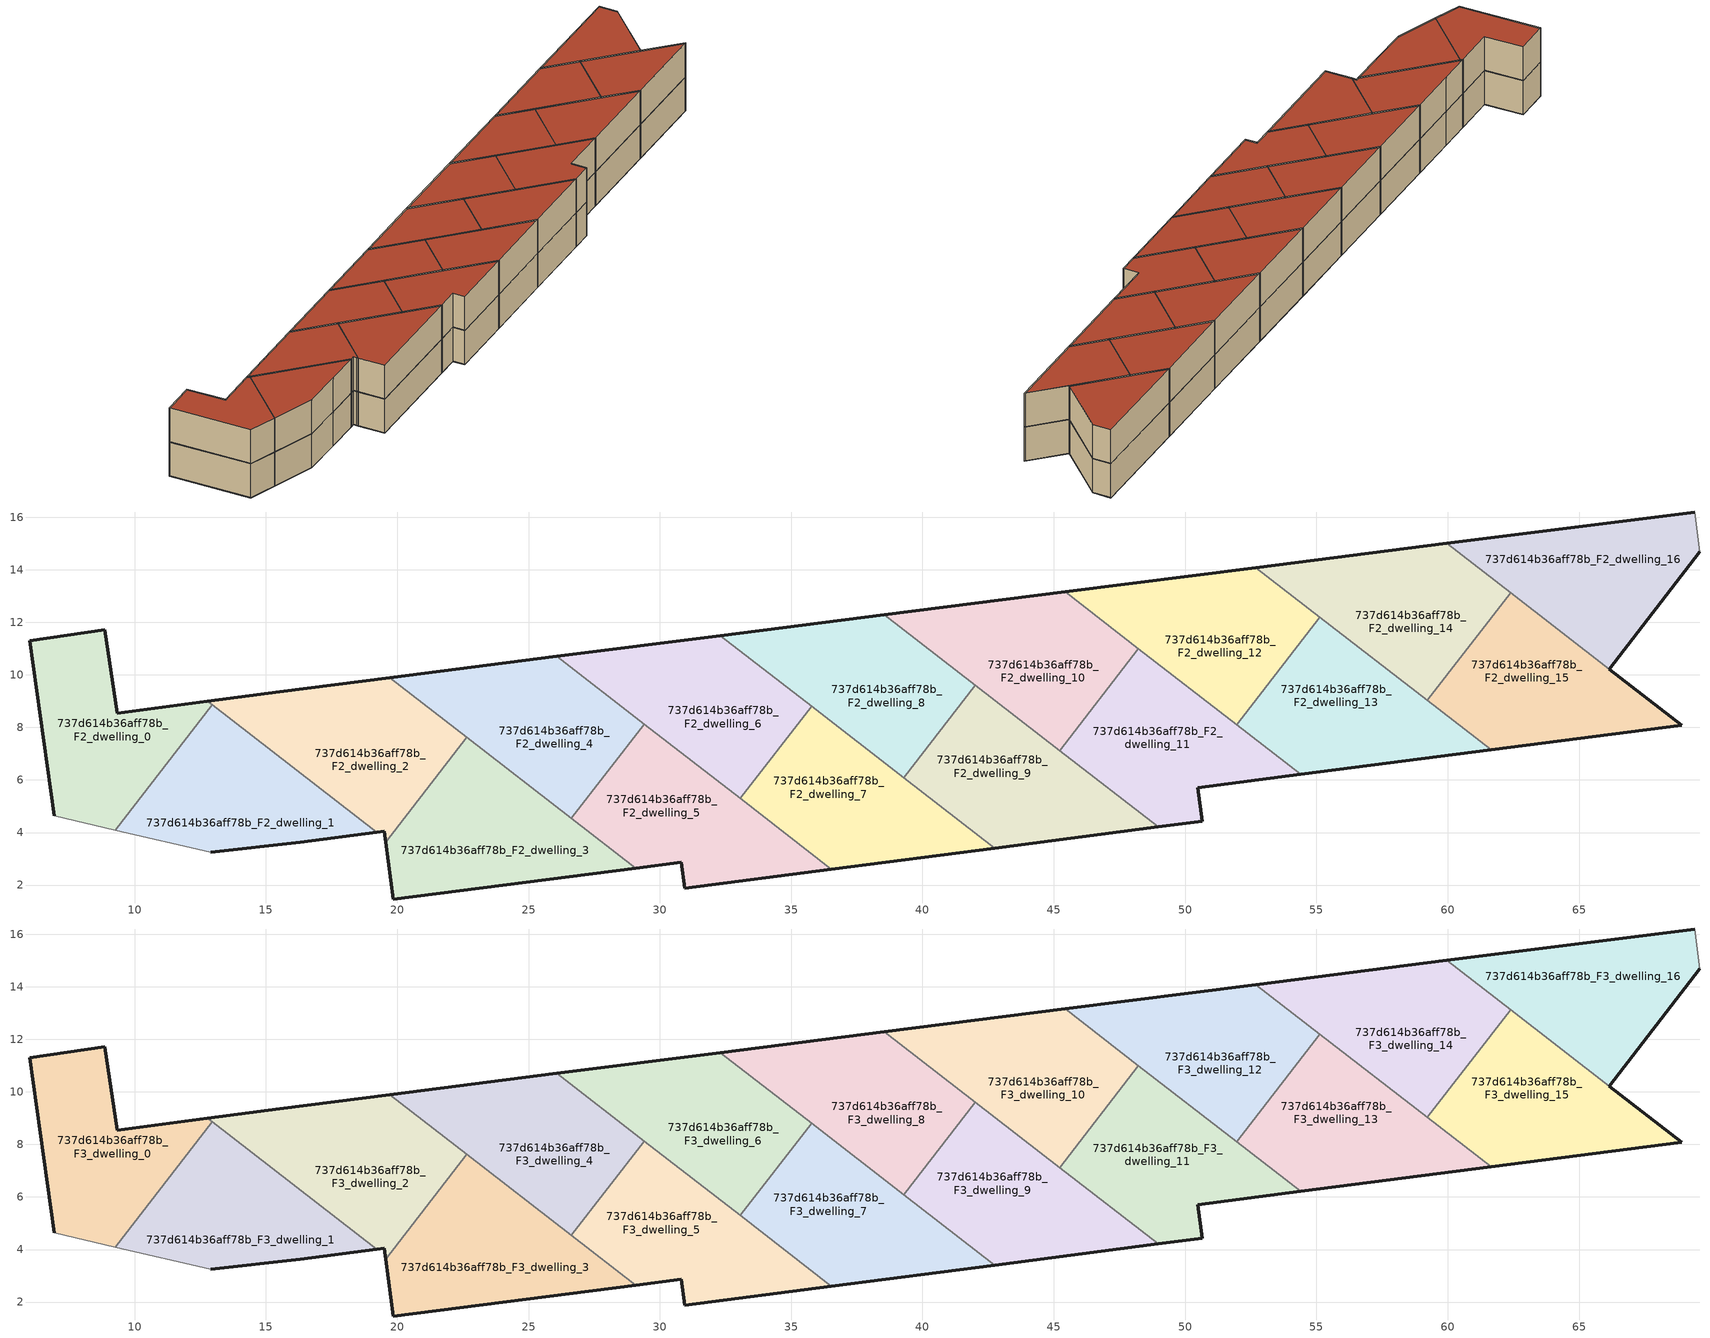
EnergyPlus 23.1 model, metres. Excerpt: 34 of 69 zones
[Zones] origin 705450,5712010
737d614b36aff78b_F2_dwelling_0
 floor to 737d614b36aff78b_F1_dwelling_0 (EU_floor_Construction): 9.27,4.09 12.96,8.86 12.77,9 9.33,8.55 8.87,11.71 6,11.31 6.94,4.63 z6
 wall outside (EU_wall_Construction): 6.94,4.63 6,11.31 8.87,11.71 9.33,8.55 12.77,9 z6:9
 wall to 737d614b36aff78b_F2_dwelling_1 (EU_wall_Construction): 12.96,8.86 9.27,4.09 z6:9
 wall adiabatic (EU_wall_Construction): 9.27,4.09 6.94,4.63 z6:9
 wall to 737d614b36aff78b_F2_dwelling_2 (EU_wall_Construction): 12.77,9 12.96,8.86 z6:9
737d614b36aff78b_F2_dwelling_1
 floor to 737d614b36aff78b_F1_dwelling_1 (EU_floor_Construction): 19.22,4.01 12.96,8.86 9.27,4.09 12.9,3.25 16.3,3.63 z6
 wall outside (EU_wall_Construction): 19.22,4.01 16.3,3.63 12.9,3.25 z6:9
 wall adiabatic (EU_wall_Construction): 12.9,3.25 9.27,4.09 z6:9
 wall to 737d614b36aff78b_F2_dwelling_2 (EU_wall_Construction): 12.96,8.86 19.22,4.01 z6:9
737d614b36aff78b_F2_dwelling_10
 floor to 737d614b36aff78b_F1_dwelling_10 (EU_floor_Construction): 45.22,7.12 48.22,11 45.43,13.16 38.55,12.29 z6
 wall outside (EU_wall_Construction): 38.55,12.29 45.43,13.16 z6:9
 wall to 737d614b36aff78b_F2_dwelling_11 (EU_wall_Construction): 48.22,11 45.22,7.12 z6:9
 wall to 737d614b36aff78b_F2_dwelling_12 (EU_wall_Construction): 45.43,13.16 48.22,11 z6:9
 wall to 737d614b36aff78b_F2_dwelling_8 (EU_wall_Construction): 42.01,9.61 38.55,12.29 z6:9
 wall to 737d614b36aff78b_F2_dwelling_9 (EU_wall_Construction): 45.22,7.12 42.01,9.61 z6:9
737d614b36aff78b_F2_dwelling_11
 floor to 737d614b36aff78b_F1_dwelling_11 (EU_floor_Construction): 54.4,6.21 48.22,11 45.22,7.12 48.97,4.21 50.66,4.43 50.49,5.7 z6
 wall outside (EU_wall_Construction): 54.4,6.21 50.49,5.7 50.66,4.43 48.97,4.21 z6:9
 wall to 737d614b36aff78b_F2_dwelling_9 (EU_wall_Construction): 48.97,4.21 45.22,7.12 z6:9
 wall to 737d614b36aff78b_F2_dwelling_13 (EU_wall_Construction): 51.96,8.1 54.4,6.21 z6:9
 wall to 737d614b36aff78b_F2_dwelling_12 (EU_wall_Construction): 48.22,11 51.96,8.1 z6:9
737d614b36aff78b_F2_dwelling_12
 floor to 737d614b36aff78b_F1_dwelling_12 (EU_floor_Construction): 51.96,8.1 55.13,12.2 52.69,14.08 45.43,13.16 z6
 wall outside (EU_wall_Construction): 45.43,13.16 52.69,14.08 z6:9
 wall to 737d614b36aff78b_F2_dwelling_13 (EU_wall_Construction): 55.13,12.2 51.96,8.1 z6:9
 wall to 737d614b36aff78b_F2_dwelling_14 (EU_wall_Construction): 52.69,14.08 55.13,12.2 z6:9
737d614b36aff78b_F2_dwelling_13
 floor to 737d614b36aff78b_F1_dwelling_13 (EU_floor_Construction): 61.65,7.14 55.13,12.2 51.96,8.1 54.4,6.21 z6
 wall outside (EU_wall_Construction): 61.65,7.14 54.4,6.21 z6:9
 wall to 737d614b36aff78b_F2_dwelling_15 (EU_wall_Construction): 59.22,9.03 61.65,7.14 z6:9
 wall to 737d614b36aff78b_F2_dwelling_14 (EU_wall_Construction): 55.13,12.2 59.22,9.03 z6:9
737d614b36aff78b_F2_dwelling_14
 floor to 737d614b36aff78b_F1_dwelling_14 (EU_floor_Construction): 59.22,9.03 62.39,13.13 59.97,15.01 52.69,14.08 z6
 wall outside (EU_wall_Construction): 52.69,14.08 59.97,15.01 z6:9
 wall to 737d614b36aff78b_F2_dwelling_15 (EU_wall_Construction): 62.39,13.13 59.22,9.03 z6:9
 wall to 737d614b36aff78b_F2_dwelling_16 (EU_wall_Construction): 59.97,15.01 62.39,13.13 z6:9
737d614b36aff78b_F2_dwelling_15
 floor to 737d614b36aff78b_F1_dwelling_15 (EU_floor_Construction): 68.91,8.08 62.39,13.13 59.22,9.03 61.65,7.14 z6
 wall outside (EU_wall_Construction): 66.15,10.22 68.91,8.08 61.65,7.14 z6:9
 wall to 737d614b36aff78b_F2_dwelling_16 (EU_wall_Construction): 62.39,13.13 66.15,10.22 z6:9
737d614b36aff78b_F2_dwelling_16
 floor to 737d614b36aff78b_F1_dwelling_16 (EU_floor_Construction): 66.15,10.22 69.6,14.68 69.41,16.2 59.97,15.01 z6
 wall outside (EU_wall_Construction): 69.6,14.68 66.15,10.22 / 59.97,15.01 69.41,16.2 z6:9
 wall adiabatic (EU_wall_Construction): 69.41,16.2 69.6,14.68 z6:9
737d614b36aff78b_F2_dwelling_2
 floor to 737d614b36aff78b_F1_dwelling_2 (EU_floor_Construction): 19.56,3.63 22.66,7.62 19.72,9.9 15.53,9.37 12.77,9 19.22,4.01 19.51,4.05 19.54,3.76 z6
 wall outside (EU_wall_Construction): 12.77,9 15.53,9.37 19.72,9.9 / 19.56,3.63 19.54,3.76 19.51,4.05 19.22,4.01 z6:9
 wall to 737d614b36aff78b_F2_dwelling_3 (EU_wall_Construction): 22.66,7.62 19.56,3.63 z6:9
 wall to 737d614b36aff78b_F2_dwelling_4 (EU_wall_Construction): 19.72,9.9 22.66,7.62 z6:9
737d614b36aff78b_F2_dwelling_3
 floor to 737d614b36aff78b_F1_dwelling_3 (EU_floor_Construction): 29.08,2.65 22.66,7.62 19.56,3.63 19.85,1.47 z6
 wall outside (EU_wall_Construction): 29.08,2.65 19.85,1.47 19.56,3.63 z6:9
 wall to 737d614b36aff78b_F2_dwelling_5 (EU_wall_Construction): 26.63,4.54 29.08,2.65 z6:9
 wall to 737d614b36aff78b_F2_dwelling_4 (EU_wall_Construction): 22.66,7.62 26.63,4.54 z6:9
737d614b36aff78b_F2_dwelling_4
 floor to 737d614b36aff78b_F1_dwelling_4 (EU_floor_Construction): 26.63,4.54 29.41,8.12 26.07,10.71 19.72,9.9 z6
 wall outside (EU_wall_Construction): 19.72,9.9 26.07,10.71 z6:9
 wall to 737d614b36aff78b_F2_dwelling_5 (EU_wall_Construction): 29.41,8.12 26.63,4.54 z6:9
 wall to 737d614b36aff78b_F2_dwelling_6 (EU_wall_Construction): 26.07,10.71 29.41,8.12 z6:9
737d614b36aff78b_F2_dwelling_5
 floor to 737d614b36aff78b_F1_dwelling_5 (EU_floor_Construction): 36.53,2.61 29.41,8.12 26.63,4.54 29.08,2.65 30.82,2.87 30.95,1.88 z6
 wall outside (EU_wall_Construction): 36.53,2.61 30.95,1.88 30.82,2.87 29.08,2.65 z6:9
 wall to 737d614b36aff78b_F2_dwelling_7 (EU_wall_Construction): 33.06,5.3 36.53,2.61 z6:9
 wall to 737d614b36aff78b_F2_dwelling_6 (EU_wall_Construction): 29.41,8.12 33.06,5.3 z6:9
737d614b36aff78b_F2_dwelling_6
 floor to 737d614b36aff78b_F1_dwelling_6 (EU_floor_Construction): 33.06,5.3 35.78,8.81 32.31,11.5 26.07,10.71 z6
 wall outside (EU_wall_Construction): 26.07,10.71 32.31,11.5 z6:9
 wall to 737d614b36aff78b_F2_dwelling_7 (EU_wall_Construction): 35.78,8.81 33.06,5.3 z6:9
 wall to 737d614b36aff78b_F2_dwelling_8 (EU_wall_Construction): 32.31,11.5 35.78,8.81 z6:9
737d614b36aff78b_F2_dwelling_7
 floor to 737d614b36aff78b_F1_dwelling_7 (EU_floor_Construction): 42.75,3.41 35.78,8.81 33.06,5.3 36.53,2.61 z6
 wall outside (EU_wall_Construction): 42.75,3.41 36.53,2.61 z6:9
 wall to 737d614b36aff78b_F2_dwelling_9 (EU_wall_Construction): 39.28,6.09 42.75,3.41 z6:9
 wall to 737d614b36aff78b_F2_dwelling_8 (EU_wall_Construction): 35.78,8.81 39.28,6.09 z6:9
737d614b36aff78b_F2_dwelling_8
 floor to 737d614b36aff78b_F1_dwelling_8 (EU_floor_Construction): 39.28,6.09 42.01,9.61 38.55,12.29 32.31,11.5 z6
 wall outside (EU_wall_Construction): 32.31,11.5 38.55,12.29 z6:9
 wall to 737d614b36aff78b_F2_dwelling_9 (EU_wall_Construction): 42.01,9.61 39.28,6.09 z6:9
737d614b36aff78b_F2_dwelling_9
 floor to 737d614b36aff78b_F1_dwelling_9 (EU_floor_Construction): 48.97,4.21 42.01,9.61 39.28,6.09 42.75,3.41 z6
 wall outside (EU_wall_Construction): 48.97,4.21 42.75,3.41 z6:9
737d614b36aff78b_F3_dwelling_0
 floor to 737d614b36aff78b_F2_dwelling_0 (EU_floor_Construction): 9.27,4.09 12.96,8.86 12.77,9 9.33,8.55 8.87,11.71 6,11.31 6.94,4.63 z9
 wall outside (EU_wall_Construction): 6.94,4.63 6,11.31 8.87,11.71 9.33,8.55 12.77,9 z9:12
 wall to 737d614b36aff78b_F3_dwelling_1 (EU_wall_Construction): 12.96,8.86 9.27,4.09 z9:12
 wall adiabatic (EU_wall_Construction): 9.27,4.09 6.94,4.63 z9:12
 wall to 737d614b36aff78b_F3_dwelling_2 (EU_wall_Construction): 12.77,9 12.96,8.86 z9:12
 roof outside (EU_roof_Construction): 12.77,9 12.96,8.86 9.27,4.09 6.94,4.63 6,11.31 8.87,11.71 9.33,8.55 z12
737d614b36aff78b_F3_dwelling_1
 floor to 737d614b36aff78b_F2_dwelling_1 (EU_floor_Construction): 19.22,4.01 12.96,8.86 9.27,4.09 12.9,3.25 16.3,3.63 z9
 wall outside (EU_wall_Construction): 19.22,4.01 16.3,3.63 12.9,3.25 z9:12
 wall adiabatic (EU_wall_Construction): 12.9,3.25 9.27,4.09 z9:12
 wall to 737d614b36aff78b_F3_dwelling_2 (EU_wall_Construction): 12.96,8.86 19.22,4.01 z9:12
 roof outside (EU_roof_Construction): 19.22,4.01 16.3,3.63 12.9,3.25 9.27,4.09 12.96,8.86 z12
737d614b36aff78b_F3_dwelling_10
 floor to 737d614b36aff78b_F2_dwelling_10 (EU_floor_Construction): 45.22,7.12 48.22,11 45.43,13.16 38.55,12.29 z9
 wall outside (EU_wall_Construction): 38.55,12.29 45.43,13.16 z9:12
 wall to 737d614b36aff78b_F3_dwelling_11 (EU_wall_Construction): 48.22,11 45.22,7.12 z9:12
 wall to 737d614b36aff78b_F3_dwelling_12 (EU_wall_Construction): 45.43,13.16 48.22,11 z9:12
 wall to 737d614b36aff78b_F3_dwelling_8 (EU_wall_Construction): 42.01,9.61 38.55,12.29 z9:12
 wall to 737d614b36aff78b_F3_dwelling_9 (EU_wall_Construction): 45.22,7.12 42.01,9.61 z9:12
 roof outside (EU_roof_Construction): 48.22,11 45.22,7.12 38.55,12.29 45.43,13.16 z12
737d614b36aff78b_F3_dwelling_11
 floor to 737d614b36aff78b_F2_dwelling_11 (EU_floor_Construction): 54.4,6.21 48.22,11 45.22,7.12 48.97,4.21 50.66,4.43 50.49,5.7 z9
 wall outside (EU_wall_Construction): 54.4,6.21 50.49,5.7 50.66,4.43 48.97,4.21 z9:12
 wall to 737d614b36aff78b_F3_dwelling_9 (EU_wall_Construction): 48.97,4.21 45.22,7.12 z9:12
 wall to 737d614b36aff78b_F3_dwelling_13 (EU_wall_Construction): 51.96,8.1 54.4,6.21 z9:12
 wall to 737d614b36aff78b_F3_dwelling_12 (EU_wall_Construction): 48.22,11 51.96,8.1 z9:12
 roof outside (EU_roof_Construction): 54.4,6.21 50.49,5.7 50.66,4.43 48.97,4.21 45.22,7.12 48.22,11 z12
737d614b36aff78b_F3_dwelling_12
 floor to 737d614b36aff78b_F2_dwelling_12 (EU_floor_Construction): 51.96,8.1 55.13,12.2 52.69,14.08 45.43,13.16 z9
 wall outside (EU_wall_Construction): 45.43,13.16 52.69,14.08 z9:12
 wall to 737d614b36aff78b_F3_dwelling_13 (EU_wall_Construction): 55.13,12.2 51.96,8.1 z9:12
 wall to 737d614b36aff78b_F3_dwelling_14 (EU_wall_Construction): 52.69,14.08 55.13,12.2 z9:12
 roof outside (EU_roof_Construction): 55.13,12.2 51.96,8.1 45.43,13.16 52.69,14.08 z12
737d614b36aff78b_F3_dwelling_13
 floor to 737d614b36aff78b_F2_dwelling_13 (EU_floor_Construction): 61.65,7.14 55.13,12.2 51.96,8.1 54.4,6.21 z9
 wall outside (EU_wall_Construction): 61.65,7.14 54.4,6.21 z9:12
 wall to 737d614b36aff78b_F3_dwelling_15 (EU_wall_Construction): 59.22,9.03 61.65,7.14 z9:12
 wall to 737d614b36aff78b_F3_dwelling_14 (EU_wall_Construction): 55.13,12.2 59.22,9.03 z9:12
 roof outside (EU_roof_Construction): 61.65,7.14 54.4,6.21 51.96,8.1 55.13,12.2 z12
737d614b36aff78b_F3_dwelling_14
 floor to 737d614b36aff78b_F2_dwelling_14 (EU_floor_Construction): 59.22,9.03 62.39,13.13 59.97,15.01 52.69,14.08 z9
 wall outside (EU_wall_Construction): 52.69,14.08 59.97,15.01 z9:12
 wall to 737d614b36aff78b_F3_dwelling_15 (EU_wall_Construction): 62.39,13.13 59.22,9.03 z9:12
 wall to 737d614b36aff78b_F3_dwelling_16 (EU_wall_Construction): 59.97,15.01 62.39,13.13 z9:12
 roof outside (EU_roof_Construction): 62.39,13.13 59.22,9.03 52.69,14.08 59.97,15.01 z12
737d614b36aff78b_F3_dwelling_15
 floor to 737d614b36aff78b_F2_dwelling_15 (EU_floor_Construction): 68.91,8.08 62.39,13.13 59.22,9.03 61.65,7.14 z9
 wall outside (EU_wall_Construction): 66.15,10.22 68.91,8.08 61.65,7.14 z9:12
 wall to 737d614b36aff78b_F3_dwelling_16 (EU_wall_Construction): 62.39,13.13 66.15,10.22 z9:12
 roof outside (EU_roof_Construction): 68.91,8.08 61.65,7.14 59.22,9.03 62.39,13.13 z12
737d614b36aff78b_F3_dwelling_16
 floor to 737d614b36aff78b_F2_dwelling_16 (EU_floor_Construction): 66.15,10.22 69.6,14.68 69.41,16.2 59.97,15.01 z9
 wall outside (EU_wall_Construction): 69.6,14.68 66.15,10.22 / 59.97,15.01 69.41,16.2 z9:12
 wall adiabatic (EU_wall_Construction): 69.41,16.2 69.6,14.68 z9:12
 roof outside (EU_roof_Construction): 69.41,16.2 69.6,14.68 66.15,10.22 59.97,15.01 z12
737d614b36aff78b_F3_dwelling_2
 floor to 737d614b36aff78b_F2_dwelling_2 (EU_floor_Construction): 19.56,3.63 22.66,7.62 19.72,9.9 15.53,9.37 12.77,9 19.22,4.01 19.51,4.05 19.54,3.76 z9
 wall outside (EU_wall_Construction): 12.77,9 15.53,9.37 19.72,9.9 / 19.56,3.63 19.54,3.76 19.51,4.05 19.22,4.01 z9:12
 wall to 737d614b36aff78b_F3_dwelling_3 (EU_wall_Construction): 22.66,7.62 19.56,3.63 z9:12
 wall to 737d614b36aff78b_F3_dwelling_4 (EU_wall_Construction): 19.72,9.9 22.66,7.62 z9:12
 roof outside (EU_roof_Construction): 22.66,7.62 19.56,3.63 19.54,3.76 19.51,4.05 19.22,4.01 12.77,9 15.53,9.37 19.72,9.9 z12
737d614b36aff78b_F3_dwelling_3
 floor to 737d614b36aff78b_F2_dwelling_3 (EU_floor_Construction): 29.08,2.65 22.66,7.62 19.56,3.63 19.85,1.47 z9
 wall outside (EU_wall_Construction): 29.08,2.65 19.85,1.47 19.56,3.63 z9:12
 wall to 737d614b36aff78b_F3_dwelling_5 (EU_wall_Construction): 26.63,4.54 29.08,2.65 z9:12
 wall to 737d614b36aff78b_F3_dwelling_4 (EU_wall_Construction): 22.66,7.62 26.63,4.54 z9:12
 roof outside (EU_roof_Construction): 29.08,2.65 19.85,1.47 19.56,3.63 22.66,7.62 z12
737d614b36aff78b_F3_dwelling_4
 floor to 737d614b36aff78b_F2_dwelling_4 (EU_floor_Construction): 26.63,4.54 29.41,8.12 26.07,10.71 19.72,9.9 z9
 wall outside (EU_wall_Construction): 19.72,9.9 26.07,10.71 z9:12
 wall to 737d614b36aff78b_F3_dwelling_5 (EU_wall_Construction): 29.41,8.12 26.63,4.54 z9:12
 wall to 737d614b36aff78b_F3_dwelling_6 (EU_wall_Construction): 26.07,10.71 29.41,8.12 z9:12
 roof outside (EU_roof_Construction): 29.41,8.12 26.63,4.54 19.72,9.9 26.07,10.71 z12
737d614b36aff78b_F3_dwelling_5
 floor to 737d614b36aff78b_F2_dwelling_5 (EU_floor_Construction): 36.53,2.61 29.41,8.12 26.63,4.54 29.08,2.65 30.82,2.87 30.95,1.88 z9
 wall outside (EU_wall_Construction): 36.53,2.61 30.95,1.88 30.82,2.87 29.08,2.65 z9:12
 wall to 737d614b36aff78b_F3_dwelling_7 (EU_wall_Construction): 33.06,5.3 36.53,2.61 z9:12
 wall to 737d614b36aff78b_F3_dwelling_6 (EU_wall_Construction): 29.41,8.12 33.06,5.3 z9:12
 roof outside (EU_roof_Construction): 36.53,2.61 30.95,1.88 30.82,2.87 29.08,2.65 26.63,4.54 29.41,8.12 z12
737d614b36aff78b_F3_dwelling_6
 floor to 737d614b36aff78b_F2_dwelling_6 (EU_floor_Construction): 33.06,5.3 35.78,8.81 32.31,11.5 26.07,10.71 z9
 wall outside (EU_wall_Construction): 26.07,10.71 32.31,11.5 z9:12
 wall to 737d614b36aff78b_F3_dwelling_7 (EU_wall_Construction): 35.78,8.81 33.06,5.3 z9:12
 wall to 737d614b36aff78b_F3_dwelling_8 (EU_wall_Construction): 32.31,11.5 35.78,8.81 z9:12
 roof outside (EU_roof_Construction): 35.78,8.81 33.06,5.3 26.07,10.71 32.31,11.5 z12
737d614b36aff78b_F3_dwelling_7
 floor to 737d614b36aff78b_F2_dwelling_7 (EU_floor_Construction): 42.75,3.41 35.78,8.81 33.06,5.3 36.53,2.61 z9
 wall outside (EU_wall_Construction): 42.75,3.41 36.53,2.61 z9:12
 wall to 737d614b36aff78b_F3_dwelling_9 (EU_wall_Construction): 39.28,6.09 42.75,3.41 z9:12
 wall to 737d614b36aff78b_F3_dwelling_8 (EU_wall_Construction): 35.78,8.81 39.28,6.09 z9:12
 roof outside (EU_roof_Construction): 42.75,3.41 36.53,2.61 33.06,5.3 35.78,8.81 z12
737d614b36aff78b_F3_dwelling_8
 floor to 737d614b36aff78b_F2_dwelling_8 (EU_floor_Construction): 39.28,6.09 42.01,9.61 38.55,12.29 32.31,11.5 z9
 wall outside (EU_wall_Construction): 32.31,11.5 38.55,12.29 z9:12
 wall to 737d614b36aff78b_F3_dwelling_9 (EU_wall_Construction): 42.01,9.61 39.28,6.09 z9:12
 roof outside (EU_roof_Construction): 42.01,9.61 39.28,6.09 32.31,11.5 38.55,12.29 z12
737d614b36aff78b_F3_dwelling_9
 floor to 737d614b36aff78b_F2_dwelling_9 (EU_floor_Construction): 48.97,4.21 42.01,9.61 39.28,6.09 42.75,3.41 z9
 wall outside (EU_wall_Construction): 48.97,4.21 42.75,3.41 z9:12
 roof outside (EU_roof_Construction): 48.97,4.21 42.75,3.41 39.28,6.09 42.01,9.61 z12
[Building]
EU S2 Campaign: North Axis=0; Terrain=City; Solar Distribution=FullExterior
[Site:Location]
London: Latitude=51.5; Longitude=-0.5; Time Zone=0; Elevation=25
[SizingPeriod:WeatherFileDays]
AnnualSizingPeriod: Begin Month=1; Begin Day of Month=1; End Month=12; End Day of Month=31; Day of Week for Start Day=Monday; Use Weather File Daylight Saving Period=No; Use Weather File Rain and Snow Indicators=No
[MATERIAL]
EU_InternalMass_Material: Roughness=MediumRough; Thickness=0.1; Conductivity=1; Density=1800; Specific Heat=900; Thermal Absorptance=0.9; Solar Absorptance=0.7; Visible Absorptance=0.7
[MATERIAL:NOMASS] Roughness=MediumRough; Thermal Absorptance=0.9; Solar Absorptance=0.7; Visible Absorptance=0.7
Name | Thermal Resistance
EU_wall_NoMass | 0.635353
EU_roof_NoMass | 0.675062
EU_floor_NoMass | 1.96382
[CONSTRUCTION]
EU_wall_Construction: EU_wall_NoMass
EU_roof_Construction: EU_roof_NoMass
EU_floor_Construction: EU_floor_NoMass
EU_InternalMass_Construction: EU_InternalMass_Material
[ZONE] Type=1; Multiplier=1; Ceiling Height=autocalculate; Floor Area=autocalculate; Part of Total Floor Area=Yes
Name | Volume
737d614b36aff78b_F2_dwelling_0; 737d614b36aff78b_F3_dwelling_0 | 84.082
737d614b36aff78b_F2_dwelling_1; 737d614b36aff78b_F3_dwelling_1 | 84.0754
737d614b36aff78b_F2_dwelling_10; 737d614b36aff78b_F3_dwelling_10 | 88.0635
737d614b36aff78b_F2_dwelling_11; 737d614b36aff78b_F3_dwelling_11 | 88.0386
737d614b36aff78b_F2_dwelling_12; 737d614b36aff78b_F3_dwelling_12 | 88.0715
737d614b36aff78b_F2_dwelling_13; 737d614b36aff78b_F3_dwelling_13 | 88.0664
737d614b36aff78b_F2_dwelling_14; 737d614b36aff78b_F3_dwelling_14 | 88.0518
737d614b36aff78b_F2_dwelling_15; 737d614b36aff78b_F3_dwelling_15 | 88.0613
737d614b36aff78b_F2_dwelling_16; 737d614b36aff78b_F3_dwelling_16 | 88.0496
737d614b36aff78b_F2_dwelling_2; 737d614b36aff78b_F3_dwelling_2 | 92.0361
737d614b36aff78b_F2_dwelling_3; 737d614b36aff78b_F3_dwelling_3 | 92.0347
737d614b36aff78b_F2_dwelling_4; 737d614b36aff78b_F3_dwelling_4 | 88.062
737d614b36aff78b_F2_dwelling_5; 737d614b36aff78b_F3_dwelling_5 | 88.0598
737d614b36aff78b_F2_dwelling_6; 737d614b36aff78b_F3_dwelling_6 | 88.051
737d614b36aff78b_F2_dwelling_7; 737d614b36aff78b_F3_dwelling_7 | 88.0488
737d614b36aff78b_F2_dwelling_8; 737d614b36aff78b_F3_dwelling_8 | 88.0642
737d614b36aff78b_F2_dwelling_9; 737d614b36aff78b_F3_dwelling_9 | 88.0605
[INTERNALMASS] Construction=EU_InternalMass_Construction
Name | Zone or ZoneList | Surface Area
737d614b36aff78b_F2_dwelling_0_EU_InternalMass | 737d614b36aff78b_F2_dwelling_0 | 31.0801
737d614b36aff78b_F2_dwelling_1_EU_InternalMass | 737d614b36aff78b_F2_dwelling_1 | 31.0803
737d614b36aff78b_F2_dwelling_2_EU_InternalMass | 737d614b36aff78b_F2_dwelling_2 | 31.0759
737d614b36aff78b_F2_dwelling_3_EU_InternalMass | 737d614b36aff78b_F2_dwelling_3 | 31.0783
737d614b36aff78b_F2_dwelling_4_EU_InternalMass | 737d614b36aff78b_F2_dwelling_4 | 31.0809
737d614b36aff78b_F2_dwelling_5_EU_InternalMass | 737d614b36aff78b_F2_dwelling_5 | 31.0765
737d614b36aff78b_F2_dwelling_6_EU_InternalMass | 737d614b36aff78b_F2_dwelling_6 | 31.0766
737d614b36aff78b_F2_dwelling_7_EU_InternalMass | 737d614b36aff78b_F2_dwelling_7 | 31.0822
737d614b36aff78b_F2_dwelling_8_EU_InternalMass | 737d614b36aff78b_F2_dwelling_8 | 31.0828
737d614b36aff78b_F2_dwelling_9_EU_InternalMass | 737d614b36aff78b_F2_dwelling_9 | 31.075
737d614b36aff78b_F2_dwelling_10_EU_InternalMass | 737d614b36aff78b_F2_dwelling_10 | 31.0787
737d614b36aff78b_F2_dwelling_11_EU_InternalMass | 737d614b36aff78b_F2_dwelling_11 | 31.0802
737d614b36aff78b_F2_dwelling_12_EU_InternalMass | 737d614b36aff78b_F2_dwelling_12 | 31.0878
737d614b36aff78b_F2_dwelling_13_EU_InternalMass | 737d614b36aff78b_F2_dwelling_13 | 31.0725
737d614b36aff78b_F2_dwelling_14_EU_InternalMass | 737d614b36aff78b_F2_dwelling_14 | 31.0795
737d614b36aff78b_F2_dwelling_15_EU_InternalMass | 737d614b36aff78b_F2_dwelling_15 | 31.081
737d614b36aff78b_F2_dwelling_16_EU_InternalMass | 737d614b36aff78b_F2_dwelling_16 | 31.0809
737d614b36aff78b_F3_dwelling_0_EU_InternalMass | 737d614b36aff78b_F3_dwelling_0 | 31.0801
737d614b36aff78b_F3_dwelling_1_EU_InternalMass | 737d614b36aff78b_F3_dwelling_1 | 31.0803
737d614b36aff78b_F3_dwelling_2_EU_InternalMass | 737d614b36aff78b_F3_dwelling_2 | 31.0759
737d614b36aff78b_F3_dwelling_3_EU_InternalMass | 737d614b36aff78b_F3_dwelling_3 | 31.0783
737d614b36aff78b_F3_dwelling_4_EU_InternalMass | 737d614b36aff78b_F3_dwelling_4 | 31.0809
737d614b36aff78b_F3_dwelling_5_EU_InternalMass | 737d614b36aff78b_F3_dwelling_5 | 31.0765
737d614b36aff78b_F3_dwelling_6_EU_InternalMass | 737d614b36aff78b_F3_dwelling_6 | 31.0766
737d614b36aff78b_F3_dwelling_7_EU_InternalMass | 737d614b36aff78b_F3_dwelling_7 | 31.0822
737d614b36aff78b_F3_dwelling_8_EU_InternalMass | 737d614b36aff78b_F3_dwelling_8 | 31.0828
737d614b36aff78b_F3_dwelling_9_EU_InternalMass | 737d614b36aff78b_F3_dwelling_9 | 31.075
737d614b36aff78b_F3_dwelling_10_EU_InternalMass | 737d614b36aff78b_F3_dwelling_10 | 31.0787
737d614b36aff78b_F3_dwelling_11_EU_InternalMass | 737d614b36aff78b_F3_dwelling_11 | 31.0802
737d614b36aff78b_F3_dwelling_12_EU_InternalMass | 737d614b36aff78b_F3_dwelling_12 | 31.0878
737d614b36aff78b_F3_dwelling_13_EU_InternalMass | 737d614b36aff78b_F3_dwelling_13 | 31.0725
737d614b36aff78b_F3_dwelling_14_EU_InternalMass | 737d614b36aff78b_F3_dwelling_14 | 31.0795
737d614b36aff78b_F3_dwelling_15_EU_InternalMass | 737d614b36aff78b_F3_dwelling_15 | 31.081
737d614b36aff78b_F3_dwelling_16_EU_InternalMass | 737d614b36aff78b_F3_dwelling_16 | 31.0809
[OTHEREQUIPMENT] Fuel Type=Electricity; Design Level Calculation Method=Watts/Area; Power per Zone Floor Area=1; Fraction Latent=0; Fraction Radiant=0; Fraction Lost=0; Carbon Dioxide Generation Rate=0; EndUse Subcategory=EU_Step8_InternalGains
Name | Zone or ZoneList or Space or SpaceList | Schedule
EU_Step8_InternalGain_737d614b36aff78b_F2_dwelling_0_f000 | 737d614b36aff78b_F2_dwelling_0 | EU_Step8_GainSchedule_737d614b36aff78b_F2_dwelling_0_f000
EU_Step8_InternalGain_737d614b36aff78b_F2_dwelling_1_f000 | 737d614b36aff78b_F2_dwelling_1 | EU_Step8_GainSchedule_737d614b36aff78b_F2_dwelling_1_f000
EU_Step8_InternalGain_737d614b36aff78b_F2_dwelling_2_f000 | 737d614b36aff78b_F2_dwelling_2 | EU_Step8_GainSchedule_737d614b36aff78b_F2_dwelling_2_f000
EU_Step8_InternalGain_737d614b36aff78b_F2_dwelling_3_f000 | 737d614b36aff78b_F2_dwelling_3 | EU_Step8_GainSchedule_737d614b36aff78b_F2_dwelling_3_f000
EU_Step8_InternalGain_737d614b36aff78b_F2_dwelling_4_f000 | 737d614b36aff78b_F2_dwelling_4 | EU_Step8_GainSchedule_737d614b36aff78b_F2_dwelling_4_f000
EU_Step8_InternalGain_737d614b36aff78b_F2_dwelling_5_f000 | 737d614b36aff78b_F2_dwelling_5 | EU_Step8_GainSchedule_737d614b36aff78b_F2_dwelling_5_f000
EU_Step8_InternalGain_737d614b36aff78b_F2_dwelling_6_f000 | 737d614b36aff78b_F2_dwelling_6 | EU_Step8_GainSchedule_737d614b36aff78b_F2_dwelling_6_f000
EU_Step8_InternalGain_737d614b36aff78b_F2_dwelling_7_f000 | 737d614b36aff78b_F2_dwelling_7 | EU_Step8_GainSchedule_737d614b36aff78b_F2_dwelling_7_f000
EU_Step8_InternalGain_737d614b36aff78b_F2_dwelling_8_f000 | 737d614b36aff78b_F2_dwelling_8 | EU_Step8_GainSchedule_737d614b36aff78b_F2_dwelling_8_f000
EU_Step8_InternalGain_737d614b36aff78b_F2_dwelling_9_f000 | 737d614b36aff78b_F2_dwelling_9 | EU_Step8_GainSchedule_737d614b36aff78b_F2_dwelling_9_f000
EU_Step8_InternalGain_737d614b36aff78b_F2_dwelling_10_f000 | 737d614b36aff78b_F2_dwelling_10 | EU_Step8_GainSchedule_737d614b36aff78b_F2_dwelling_10_f000
EU_Step8_InternalGain_737d614b36aff78b_F2_dwelling_11_f000 | 737d614b36aff78b_F2_dwelling_11 | EU_Step8_GainSchedule_737d614b36aff78b_F2_dwelling_11_f000
EU_Step8_InternalGain_737d614b36aff78b_F2_dwelling_12_f000 | 737d614b36aff78b_F2_dwelling_12 | EU_Step8_GainSchedule_737d614b36aff78b_F2_dwelling_12_f000
EU_Step8_InternalGain_737d614b36aff78b_F2_dwelling_13_f000 | 737d614b36aff78b_F2_dwelling_13 | EU_Step8_GainSchedule_737d614b36aff78b_F2_dwelling_13_f000
EU_Step8_InternalGain_737d614b36aff78b_F2_dwelling_14_f000 | 737d614b36aff78b_F2_dwelling_14 | EU_Step8_GainSchedule_737d614b36aff78b_F2_dwelling_14_f000
EU_Step8_InternalGain_737d614b36aff78b_F2_dwelling_15_f000 | 737d614b36aff78b_F2_dwelling_15 | EU_Step8_GainSchedule_737d614b36aff78b_F2_dwelling_15_f000
EU_Step8_InternalGain_737d614b36aff78b_F2_dwelling_16_f000 | 737d614b36aff78b_F2_dwelling_16 | EU_Step8_GainSchedule_737d614b36aff78b_F2_dwelling_16_f000
EU_Step8_InternalGain_737d614b36aff78b_F3_dwelling_0_f000 | 737d614b36aff78b_F3_dwelling_0 | EU_Step8_GainSchedule_737d614b36aff78b_F3_dwelling_0_f000
EU_Step8_InternalGain_737d614b36aff78b_F3_dwelling_1_f000 | 737d614b36aff78b_F3_dwelling_1 | EU_Step8_GainSchedule_737d614b36aff78b_F3_dwelling_1_f000
EU_Step8_InternalGain_737d614b36aff78b_F3_dwelling_2_f000 | 737d614b36aff78b_F3_dwelling_2 | EU_Step8_GainSchedule_737d614b36aff78b_F3_dwelling_2_f000
EU_Step8_InternalGain_737d614b36aff78b_F3_dwelling_3_f000 | 737d614b36aff78b_F3_dwelling_3 | EU_Step8_GainSchedule_737d614b36aff78b_F3_dwelling_3_f000
EU_Step8_InternalGain_737d614b36aff78b_F3_dwelling_4_f000 | 737d614b36aff78b_F3_dwelling_4 | EU_Step8_GainSchedule_737d614b36aff78b_F3_dwelling_4_f000
EU_Step8_InternalGain_737d614b36aff78b_F3_dwelling_5_f000 | 737d614b36aff78b_F3_dwelling_5 | EU_Step8_GainSchedule_737d614b36aff78b_F3_dwelling_5_f000
EU_Step8_InternalGain_737d614b36aff78b_F3_dwelling_6_f000 | 737d614b36aff78b_F3_dwelling_6 | EU_Step8_GainSchedule_737d614b36aff78b_F3_dwelling_6_f000
EU_Step8_InternalGain_737d614b36aff78b_F3_dwelling_7_f000 | 737d614b36aff78b_F3_dwelling_7 | EU_Step8_GainSchedule_737d614b36aff78b_F3_dwelling_7_f000
EU_Step8_InternalGain_737d614b36aff78b_F3_dwelling_8_f000 | 737d614b36aff78b_F3_dwelling_8 | EU_Step8_GainSchedule_737d614b36aff78b_F3_dwelling_8_f000
EU_Step8_InternalGain_737d614b36aff78b_F3_dwelling_9_f000 | 737d614b36aff78b_F3_dwelling_9 | EU_Step8_GainSchedule_737d614b36aff78b_F3_dwelling_9_f000
EU_Step8_InternalGain_737d614b36aff78b_F3_dwelling_10_f000 | 737d614b36aff78b_F3_dwelling_10 | EU_Step8_GainSchedule_737d614b36aff78b_F3_dwelling_10_f000
EU_Step8_InternalGain_737d614b36aff78b_F3_dwelling_11_f000 | 737d614b36aff78b_F3_dwelling_11 | EU_Step8_GainSchedule_737d614b36aff78b_F3_dwelling_11_f000
EU_Step8_InternalGain_737d614b36aff78b_F3_dwelling_12_f000 | 737d614b36aff78b_F3_dwelling_12 | EU_Step8_GainSchedule_737d614b36aff78b_F3_dwelling_12_f000
EU_Step8_InternalGain_737d614b36aff78b_F3_dwelling_13_f000 | 737d614b36aff78b_F3_dwelling_13 | EU_Step8_GainSchedule_737d614b36aff78b_F3_dwelling_13_f000
EU_Step8_InternalGain_737d614b36aff78b_F3_dwelling_14_f000 | 737d614b36aff78b_F3_dwelling_14 | EU_Step8_GainSchedule_737d614b36aff78b_F3_dwelling_14_f000
EU_Step8_InternalGain_737d614b36aff78b_F3_dwelling_15_f000 | 737d614b36aff78b_F3_dwelling_15 | EU_Step8_GainSchedule_737d614b36aff78b_F3_dwelling_15_f000
EU_Step8_InternalGain_737d614b36aff78b_F3_dwelling_16_f000 | 737d614b36aff78b_F3_dwelling_16 | EU_Step8_GainSchedule_737d614b36aff78b_F3_dwelling_16_f000
[ZONEVENTILATION:DESIGNFLOWRATE] Schedule=EU_AlwaysOn; Design Flow Rate Calculation Method=AirChanges/Hour; Air Changes per Hour=0.555504; Ventilation Type=Natural; Fan Pressure Rise=0; Fan Total Efficiency=1; Constant Term Coefficient=1; Temperature Term Coefficient=0; Velocity Term Coefficient=0; Velocity Squared Term Coefficient=0; Minimum Indoor Temperature=-100; Maximum Indoor Temperature=100; Delta Temperature=-100; Minimum Outdoor Temperature=-100; Maximum Outdoor Temperature=100; Maximum Wind Speed=40
Name | Zone or ZoneList or Space or SpaceList
EU_ConstantAir_737d614b36aff78b_F2_dwelling_0 | 737d614b36aff78b_F2_dwelling_0
EU_ConstantAir_737d614b36aff78b_F2_dwelling_1 | 737d614b36aff78b_F2_dwelling_1
EU_ConstantAir_737d614b36aff78b_F2_dwelling_2 | 737d614b36aff78b_F2_dwelling_2
EU_ConstantAir_737d614b36aff78b_F2_dwelling_3 | 737d614b36aff78b_F2_dwelling_3
EU_ConstantAir_737d614b36aff78b_F2_dwelling_4 | 737d614b36aff78b_F2_dwelling_4
EU_ConstantAir_737d614b36aff78b_F2_dwelling_5 | 737d614b36aff78b_F2_dwelling_5
EU_ConstantAir_737d614b36aff78b_F2_dwelling_6 | 737d614b36aff78b_F2_dwelling_6
EU_ConstantAir_737d614b36aff78b_F2_dwelling_7 | 737d614b36aff78b_F2_dwelling_7
EU_ConstantAir_737d614b36aff78b_F2_dwelling_8 | 737d614b36aff78b_F2_dwelling_8
EU_ConstantAir_737d614b36aff78b_F2_dwelling_9 | 737d614b36aff78b_F2_dwelling_9
EU_ConstantAir_737d614b36aff78b_F2_dwelling_10 | 737d614b36aff78b_F2_dwelling_10
EU_ConstantAir_737d614b36aff78b_F2_dwelling_11 | 737d614b36aff78b_F2_dwelling_11
EU_ConstantAir_737d614b36aff78b_F2_dwelling_12 | 737d614b36aff78b_F2_dwelling_12
EU_ConstantAir_737d614b36aff78b_F2_dwelling_13 | 737d614b36aff78b_F2_dwelling_13
EU_ConstantAir_737d614b36aff78b_F2_dwelling_14 | 737d614b36aff78b_F2_dwelling_14
EU_ConstantAir_737d614b36aff78b_F2_dwelling_15 | 737d614b36aff78b_F2_dwelling_15
EU_ConstantAir_737d614b36aff78b_F2_dwelling_16 | 737d614b36aff78b_F2_dwelling_16
EU_ConstantAir_737d614b36aff78b_F3_dwelling_0 | 737d614b36aff78b_F3_dwelling_0
EU_ConstantAir_737d614b36aff78b_F3_dwelling_1 | 737d614b36aff78b_F3_dwelling_1
EU_ConstantAir_737d614b36aff78b_F3_dwelling_2 | 737d614b36aff78b_F3_dwelling_2
EU_ConstantAir_737d614b36aff78b_F3_dwelling_3 | 737d614b36aff78b_F3_dwelling_3
EU_ConstantAir_737d614b36aff78b_F3_dwelling_4 | 737d614b36aff78b_F3_dwelling_4
EU_ConstantAir_737d614b36aff78b_F3_dwelling_5 | 737d614b36aff78b_F3_dwelling_5
EU_ConstantAir_737d614b36aff78b_F3_dwelling_6 | 737d614b36aff78b_F3_dwelling_6
EU_ConstantAir_737d614b36aff78b_F3_dwelling_7 | 737d614b36aff78b_F3_dwelling_7
EU_ConstantAir_737d614b36aff78b_F3_dwelling_8 | 737d614b36aff78b_F3_dwelling_8
EU_ConstantAir_737d614b36aff78b_F3_dwelling_9 | 737d614b36aff78b_F3_dwelling_9
EU_ConstantAir_737d614b36aff78b_F3_dwelling_10 | 737d614b36aff78b_F3_dwelling_10
EU_ConstantAir_737d614b36aff78b_F3_dwelling_11 | 737d614b36aff78b_F3_dwelling_11
EU_ConstantAir_737d614b36aff78b_F3_dwelling_12 | 737d614b36aff78b_F3_dwelling_12
EU_ConstantAir_737d614b36aff78b_F3_dwelling_13 | 737d614b36aff78b_F3_dwelling_13
EU_ConstantAir_737d614b36aff78b_F3_dwelling_14 | 737d614b36aff78b_F3_dwelling_14
EU_ConstantAir_737d614b36aff78b_F3_dwelling_15 | 737d614b36aff78b_F3_dwelling_15
EU_ConstantAir_737d614b36aff78b_F3_dwelling_16 | 737d614b36aff78b_F3_dwelling_16
[HVACTEMPLATE:THERMOSTAT] Constant Heating Setpoint=20; Constant Cooling Setpoint=50
EU_HeatOnly_737d614b36aff78b_F0_dwelling_17; EU_HeatOnly_737d614b36aff78b_F1_dwelling_0; EU_HeatOnly_737d614b36aff78b_F1_dwelling_1; EU_HeatOnly_737d614b36aff78b_F1_dwelling_2; EU_HeatOnly_737d614b36aff78b_F1_dwelling_3; EU_HeatOnly_737d614b36aff78b_F1_dwelling_4; EU_HeatOnly_737d614b36aff78b_F1_dwelling_5; EU_HeatOnly_737d614b36aff78b_F1_dwelling_6; EU_HeatOnly_737d614b36aff78b_F1_dwelling_7; EU_HeatOnly_737d614b36aff78b_F1_dwelling_8; EU_HeatOnly_737d614b36aff78b_F1_dwelling_9; EU_HeatOnly_737d614b36aff78b_F1_dwelling_10; EU_HeatOnly_737d614b36aff78b_F1_dwelling_11; EU_HeatOnly_737d614b36aff78b_F1_dwelling_12; EU_HeatOnly_737d614b36aff78b_F1_dwelling_13; EU_HeatOnly_737d614b36aff78b_F1_dwelling_14; EU_HeatOnly_737d614b36aff78b_F1_dwelling_15; EU_HeatOnly_737d614b36aff78b_F1_dwelling_16; EU_HeatOnly_737d614b36aff78b_F2_dwelling_0; EU_HeatOnly_737d614b36aff78b_F2_dwelling_1; EU_HeatOnly_737d614b36aff78b_F2_dwelling_2; EU_HeatOnly_737d614b36aff78b_F2_dwelling_3; EU_HeatOnly_737d614b36aff78b_F2_dwelling_4; EU_HeatOnly_737d614b36aff78b_F2_dwelling_5; EU_HeatOnly_737d614b36aff78b_F2_dwelling_6; EU_HeatOnly_737d614b36aff78b_F2_dwelling_7; EU_HeatOnly_737d614b36aff78b_F2_dwelling_8; EU_HeatOnly_737d614b36aff78b_F2_dwelling_9; EU_HeatOnly_737d614b36aff78b_F2_dwelling_10; EU_HeatOnly_737d614b36aff78b_F2_dwelling_11; EU_HeatOnly_737d614b36aff78b_F2_dwelling_12; EU_HeatOnly_737d614b36aff78b_F2_dwelling_13; EU_HeatOnly_737d614b36aff78b_F2_dwelling_14; EU_HeatOnly_737d614b36aff78b_F2_dwelling_15; EU_HeatOnly_737d614b36aff78b_F2_dwelling_16; EU_HeatOnly_737d614b36aff78b_F3_dwelling_0; EU_HeatOnly_737d614b36aff78b_F3_dwelling_1; EU_HeatOnly_737d614b36aff78b_F3_dwelling_2; EU_HeatOnly_737d614b36aff78b_F3_dwelling_3; EU_HeatOnly_737d614b36aff78b_F3_dwelling_4; EU_HeatOnly_737d614b36aff78b_F3_dwelling_5; EU_HeatOnly_737d614b36aff78b_F3_dwelling_6; EU_HeatOnly_737d614b36aff78b_F3_dwelling_7; EU_HeatOnly_737d614b36aff78b_F3_dwelling_8; EU_HeatOnly_737d614b36aff78b_F3_dwelling_9; EU_HeatOnly_737d614b36aff78b_F3_dwelling_10; EU_HeatOnly_737d614b36aff78b_F3_dwelling_11; EU_HeatOnly_737d614b36aff78b_F3_dwelling_12; EU_HeatOnly_737d614b36aff78b_F3_dwelling_13; EU_HeatOnly_737d614b36aff78b_F3_dwelling_14; EU_HeatOnly_737d614b36aff78b_F3_dwelling_15; EU_HeatOnly_737d614b36aff78b_F3_dwelling_16
[HVACTEMPLATE:ZONE:IDEALLOADSAIRSYSTEM] System Availability Schedule=EU_AlwaysOn; Maximum Heating Supply Air Temperature=50; Minimum Cooling Supply Air Temperature=13; Maximum Heating Supply Air Humidity Ratio=0.0156; Minimum Cooling Supply Air Humidity Ratio=0.0077; Heating Limit=NoLimit; Cooling Limit=NoLimit; Heating Availability Schedule=EU_AlwaysOn; Cooling Availability Schedule=EU_CoolingOff; Dehumidification Control Type=ConstantSensibleHeatRatio; Cooling Sensible Heat Ratio=0.7; Dehumidification Setpoint=60; Humidification Control Type=None; Humidification Setpoint=30; Outdoor Air Method=None; Outdoor Air Flow Rate per Person=0.00944; Outdoor Air Flow Rate per Zone Floor Area=0; Outdoor Air Flow Rate per Zone=0; Demand Controlled Ventilation Type=None; Outdoor Air Economizer Type=NoEconomizer; Heat Recovery Type=None; Sensible Heat Recovery Effectiveness=0.7; Latent Heat Recovery Effectiveness=0.65
Name | Template Thermostat
737d614b36aff78b_F2_dwelling_0 | EU_HeatOnly_737d614b36aff78b_F2_dwelling_0
737d614b36aff78b_F2_dwelling_1 | EU_HeatOnly_737d614b36aff78b_F2_dwelling_1
737d614b36aff78b_F2_dwelling_2 | EU_HeatOnly_737d614b36aff78b_F2_dwelling_2
737d614b36aff78b_F2_dwelling_3 | EU_HeatOnly_737d614b36aff78b_F2_dwelling_3
737d614b36aff78b_F2_dwelling_4 | EU_HeatOnly_737d614b36aff78b_F2_dwelling_4
737d614b36aff78b_F2_dwelling_5 | EU_HeatOnly_737d614b36aff78b_F2_dwelling_5
737d614b36aff78b_F2_dwelling_6 | EU_HeatOnly_737d614b36aff78b_F2_dwelling_6
737d614b36aff78b_F2_dwelling_7 | EU_HeatOnly_737d614b36aff78b_F2_dwelling_7
737d614b36aff78b_F2_dwelling_8 | EU_HeatOnly_737d614b36aff78b_F2_dwelling_8
737d614b36aff78b_F2_dwelling_9 | EU_HeatOnly_737d614b36aff78b_F2_dwelling_9
737d614b36aff78b_F2_dwelling_10 | EU_HeatOnly_737d614b36aff78b_F2_dwelling_10
737d614b36aff78b_F2_dwelling_11 | EU_HeatOnly_737d614b36aff78b_F2_dwelling_11
737d614b36aff78b_F2_dwelling_12 | EU_HeatOnly_737d614b36aff78b_F2_dwelling_12
737d614b36aff78b_F2_dwelling_13 | EU_HeatOnly_737d614b36aff78b_F2_dwelling_13
737d614b36aff78b_F2_dwelling_14 | EU_HeatOnly_737d614b36aff78b_F2_dwelling_14
737d614b36aff78b_F2_dwelling_15 | EU_HeatOnly_737d614b36aff78b_F2_dwelling_15
737d614b36aff78b_F2_dwelling_16 | EU_HeatOnly_737d614b36aff78b_F2_dwelling_16
737d614b36aff78b_F3_dwelling_0 | EU_HeatOnly_737d614b36aff78b_F3_dwelling_0
737d614b36aff78b_F3_dwelling_1 | EU_HeatOnly_737d614b36aff78b_F3_dwelling_1
737d614b36aff78b_F3_dwelling_2 | EU_HeatOnly_737d614b36aff78b_F3_dwelling_2
737d614b36aff78b_F3_dwelling_3 | EU_HeatOnly_737d614b36aff78b_F3_dwelling_3
737d614b36aff78b_F3_dwelling_4 | EU_HeatOnly_737d614b36aff78b_F3_dwelling_4
737d614b36aff78b_F3_dwelling_5 | EU_HeatOnly_737d614b36aff78b_F3_dwelling_5
737d614b36aff78b_F3_dwelling_6 | EU_HeatOnly_737d614b36aff78b_F3_dwelling_6
737d614b36aff78b_F3_dwelling_7 | EU_HeatOnly_737d614b36aff78b_F3_dwelling_7
737d614b36aff78b_F3_dwelling_8 | EU_HeatOnly_737d614b36aff78b_F3_dwelling_8
737d614b36aff78b_F3_dwelling_9 | EU_HeatOnly_737d614b36aff78b_F3_dwelling_9
737d614b36aff78b_F3_dwelling_10 | EU_HeatOnly_737d614b36aff78b_F3_dwelling_10
737d614b36aff78b_F3_dwelling_11 | EU_HeatOnly_737d614b36aff78b_F3_dwelling_11
737d614b36aff78b_F3_dwelling_12 | EU_HeatOnly_737d614b36aff78b_F3_dwelling_12
737d614b36aff78b_F3_dwelling_13 | EU_HeatOnly_737d614b36aff78b_F3_dwelling_13
737d614b36aff78b_F3_dwelling_14 | EU_HeatOnly_737d614b36aff78b_F3_dwelling_14
737d614b36aff78b_F3_dwelling_15 | EU_HeatOnly_737d614b36aff78b_F3_dwelling_15
737d614b36aff78b_F3_dwelling_16 | EU_HeatOnly_737d614b36aff78b_F3_dwelling_16
[SIZING:ZONE] Zone Cooling Design Supply Air Temperature Input Method=SupplyAirTemperature; Zone Cooling Design Supply Air Temperature=13; Zone Heating Design Supply Air Temperature Input Method=SupplyAirTemperature; Zone Heating Design Supply Air Temperature=50; Zone Cooling Design Supply Air Humidity Ratio=0.008; Zone Heating Design Supply Air Humidity Ratio=0.008; Cooling Design Air Flow Method=DesignDay; Cooling Design Air Flow Rate=0; Cooling Minimum Air Flow per Zone Floor Area=0.000762; Cooling Minimum Air Flow=0; Cooling Minimum Air Flow Fraction=0.2; Heating Design Air Flow Method=DesignDay; Heating Design Air Flow Rate=0; Heating Maximum Air Flow per Zone Floor Area=0.002032; Heating Maximum Air Flow=0.141576; Heating Maximum Air Flow Fraction=0.3; Account for Dedicated Outdoor Air System=No; Dedicated Outdoor Air System Control Strategy=NeutralSupplyAir; Dedicated Outdoor Air Low Setpoint Temperature for Design=autosize; Dedicated Outdoor Air High Setpoint Temperature for Design=autosize; Zone Load Sizing Method=Sensible Load Only No Latent Load; Zone Latent Cooling Design Supply Air Humidity Ratio Input Method=HumidityRatioDifference; Zone Cooling Design Supply Air Humidity Ratio Difference=0.005; Zone Latent Heating Design Supply Air Humidity Ratio Input Method=HumidityRatioDifference; Zone Humidification Design Supply Air Humidity Ratio Difference=0.005
737d614b36aff78b_F2_dwelling_0; 737d614b36aff78b_F2_dwelling_1; 737d614b36aff78b_F2_dwelling_2; 737d614b36aff78b_F2_dwelling_3; 737d614b36aff78b_F2_dwelling_4; 737d614b36aff78b_F2_dwelling_5; 737d614b36aff78b_F2_dwelling_6; 737d614b36aff78b_F2_dwelling_7; 737d614b36aff78b_F2_dwelling_8; 737d614b36aff78b_F2_dwelling_9; 737d614b36aff78b_F2_dwelling_10; 737d614b36aff78b_F2_dwelling_11; 737d614b36aff78b_F2_dwelling_12; 737d614b36aff78b_F2_dwelling_13; 737d614b36aff78b_F2_dwelling_14; 737d614b36aff78b_F2_dwelling_15; 737d614b36aff78b_F2_dwelling_16; 737d614b36aff78b_F3_dwelling_0; 737d614b36aff78b_F3_dwelling_1; 737d614b36aff78b_F3_dwelling_2; 737d614b36aff78b_F3_dwelling_3; 737d614b36aff78b_F3_dwelling_4; 737d614b36aff78b_F3_dwelling_5; 737d614b36aff78b_F3_dwelling_6; 737d614b36aff78b_F3_dwelling_7; 737d614b36aff78b_F3_dwelling_8; 737d614b36aff78b_F3_dwelling_9; 737d614b36aff78b_F3_dwelling_10; 737d614b36aff78b_F3_dwelling_11; 737d614b36aff78b_F3_dwelling_12; 737d614b36aff78b_F3_dwelling_13; 737d614b36aff78b_F3_dwelling_14; 737d614b36aff78b_F3_dwelling_15; 737d614b36aff78b_F3_dwelling_16
[SCHEDULE:CONSTANT]
Name | Hourly Value
EU_AlwaysOn | 1
EU_CoolingOff | 0
[SCHEDULE:FILE] Column Number=1; Rows to Skip at Top=0; Number of Hours of Data=8760; Column Separator=Comma; Interpolate to Timestep=No; Minutes per Item=60; Adjust Schedule for Daylight Savings=Yes
Name | File
EU_Step8_GainSchedule_737d614b36aff78b_F2_dwelling_0_f000 | ../../schedules/737d614b36aff78b/737d614b36aff78b_F2_dwelling_0_f000_gain.csv
EU_Step8_GainSchedule_737d614b36aff78b_F2_dwelling_1_f000 | ../../schedules/737d614b36aff78b/737d614b36aff78b_F2_dwelling_1_f000_gain.csv
EU_Step8_GainSchedule_737d614b36aff78b_F2_dwelling_2_f000 | ../../schedules/737d614b36aff78b/737d614b36aff78b_F2_dwelling_2_f000_gain.csv
EU_Step8_GainSchedule_737d614b36aff78b_F2_dwelling_3_f000 | ../../schedules/737d614b36aff78b/737d614b36aff78b_F2_dwelling_3_f000_gain.csv
EU_Step8_GainSchedule_737d614b36aff78b_F2_dwelling_4_f000 | ../../schedules/737d614b36aff78b/737d614b36aff78b_F2_dwelling_4_f000_gain.csv
EU_Step8_GainSchedule_737d614b36aff78b_F2_dwelling_5_f000 | ../../schedules/737d614b36aff78b/737d614b36aff78b_F2_dwelling_5_f000_gain.csv
EU_Step8_GainSchedule_737d614b36aff78b_F2_dwelling_6_f000 | ../../schedules/737d614b36aff78b/737d614b36aff78b_F2_dwelling_6_f000_gain.csv
EU_Step8_GainSchedule_737d614b36aff78b_F2_dwelling_7_f000 | ../../schedules/737d614b36aff78b/737d614b36aff78b_F2_dwelling_7_f000_gain.csv
EU_Step8_GainSchedule_737d614b36aff78b_F2_dwelling_8_f000 | ../../schedules/737d614b36aff78b/737d614b36aff78b_F2_dwelling_8_f000_gain.csv
EU_Step8_GainSchedule_737d614b36aff78b_F2_dwelling_9_f000 | ../../schedules/737d614b36aff78b/737d614b36aff78b_F2_dwelling_9_f000_gain.csv
EU_Step8_GainSchedule_737d614b36aff78b_F2_dwelling_10_f000 | ../../schedules/737d614b36aff78b/737d614b36aff78b_F2_dwelling_10_f000_gain.csv
EU_Step8_GainSchedule_737d614b36aff78b_F2_dwelling_11_f000 | ../../schedules/737d614b36aff78b/737d614b36aff78b_F2_dwelling_11_f000_gain.csv
EU_Step8_GainSchedule_737d614b36aff78b_F2_dwelling_12_f000 | ../../schedules/737d614b36aff78b/737d614b36aff78b_F2_dwelling_12_f000_gain.csv
EU_Step8_GainSchedule_737d614b36aff78b_F2_dwelling_13_f000 | ../../schedules/737d614b36aff78b/737d614b36aff78b_F2_dwelling_13_f000_gain.csv
EU_Step8_GainSchedule_737d614b36aff78b_F2_dwelling_14_f000 | ../../schedules/737d614b36aff78b/737d614b36aff78b_F2_dwelling_14_f000_gain.csv
EU_Step8_GainSchedule_737d614b36aff78b_F2_dwelling_15_f000 | ../../schedules/737d614b36aff78b/737d614b36aff78b_F2_dwelling_15_f000_gain.csv
EU_Step8_GainSchedule_737d614b36aff78b_F2_dwelling_16_f000 | ../../schedules/737d614b36aff78b/737d614b36aff78b_F2_dwelling_16_f000_gain.csv
EU_Step8_GainSchedule_737d614b36aff78b_F3_dwelling_0_f000 | ../../schedules/737d614b36aff78b/737d614b36aff78b_F3_dwelling_0_f000_gain.csv
EU_Step8_GainSchedule_737d614b36aff78b_F3_dwelling_1_f000 | ../../schedules/737d614b36aff78b/737d614b36aff78b_F3_dwelling_1_f000_gain.csv
EU_Step8_GainSchedule_737d614b36aff78b_F3_dwelling_2_f000 | ../../schedules/737d614b36aff78b/737d614b36aff78b_F3_dwelling_2_f000_gain.csv
EU_Step8_GainSchedule_737d614b36aff78b_F3_dwelling_3_f000 | ../../schedules/737d614b36aff78b/737d614b36aff78b_F3_dwelling_3_f000_gain.csv
EU_Step8_GainSchedule_737d614b36aff78b_F3_dwelling_4_f000 | ../../schedules/737d614b36aff78b/737d614b36aff78b_F3_dwelling_4_f000_gain.csv
EU_Step8_GainSchedule_737d614b36aff78b_F3_dwelling_5_f000 | ../../schedules/737d614b36aff78b/737d614b36aff78b_F3_dwelling_5_f000_gain.csv
EU_Step8_GainSchedule_737d614b36aff78b_F3_dwelling_6_f000 | ../../schedules/737d614b36aff78b/737d614b36aff78b_F3_dwelling_6_f000_gain.csv
EU_Step8_GainSchedule_737d614b36aff78b_F3_dwelling_7_f000 | ../../schedules/737d614b36aff78b/737d614b36aff78b_F3_dwelling_7_f000_gain.csv
EU_Step8_GainSchedule_737d614b36aff78b_F3_dwelling_8_f000 | ../../schedules/737d614b36aff78b/737d614b36aff78b_F3_dwelling_8_f000_gain.csv
EU_Step8_GainSchedule_737d614b36aff78b_F3_dwelling_9_f000 | ../../schedules/737d614b36aff78b/737d614b36aff78b_F3_dwelling_9_f000_gain.csv
EU_Step8_GainSchedule_737d614b36aff78b_F3_dwelling_10_f000 | ../../schedules/737d614b36aff78b/737d614b36aff78b_F3_dwelling_10_f000_gain.csv
EU_Step8_GainSchedule_737d614b36aff78b_F3_dwelling_11_f000 | ../../schedules/737d614b36aff78b/737d614b36aff78b_F3_dwelling_11_f000_gain.csv
EU_Step8_GainSchedule_737d614b36aff78b_F3_dwelling_12_f000 | ../../schedules/737d614b36aff78b/737d614b36aff78b_F3_dwelling_12_f000_gain.csv
EU_Step8_GainSchedule_737d614b36aff78b_F3_dwelling_13_f000 | ../../schedules/737d614b36aff78b/737d614b36aff78b_F3_dwelling_13_f000_gain.csv
EU_Step8_GainSchedule_737d614b36aff78b_F3_dwelling_14_f000 | ../../schedules/737d614b36aff78b/737d614b36aff78b_F3_dwelling_14_f000_gain.csv
EU_Step8_GainSchedule_737d614b36aff78b_F3_dwelling_15_f000 | ../../schedules/737d614b36aff78b/737d614b36aff78b_F3_dwelling_15_f000_gain.csv
EU_Step8_GainSchedule_737d614b36aff78b_F3_dwelling_16_f000 | ../../schedules/737d614b36aff78b/737d614b36aff78b_F3_dwelling_16_f000_gain.csv
